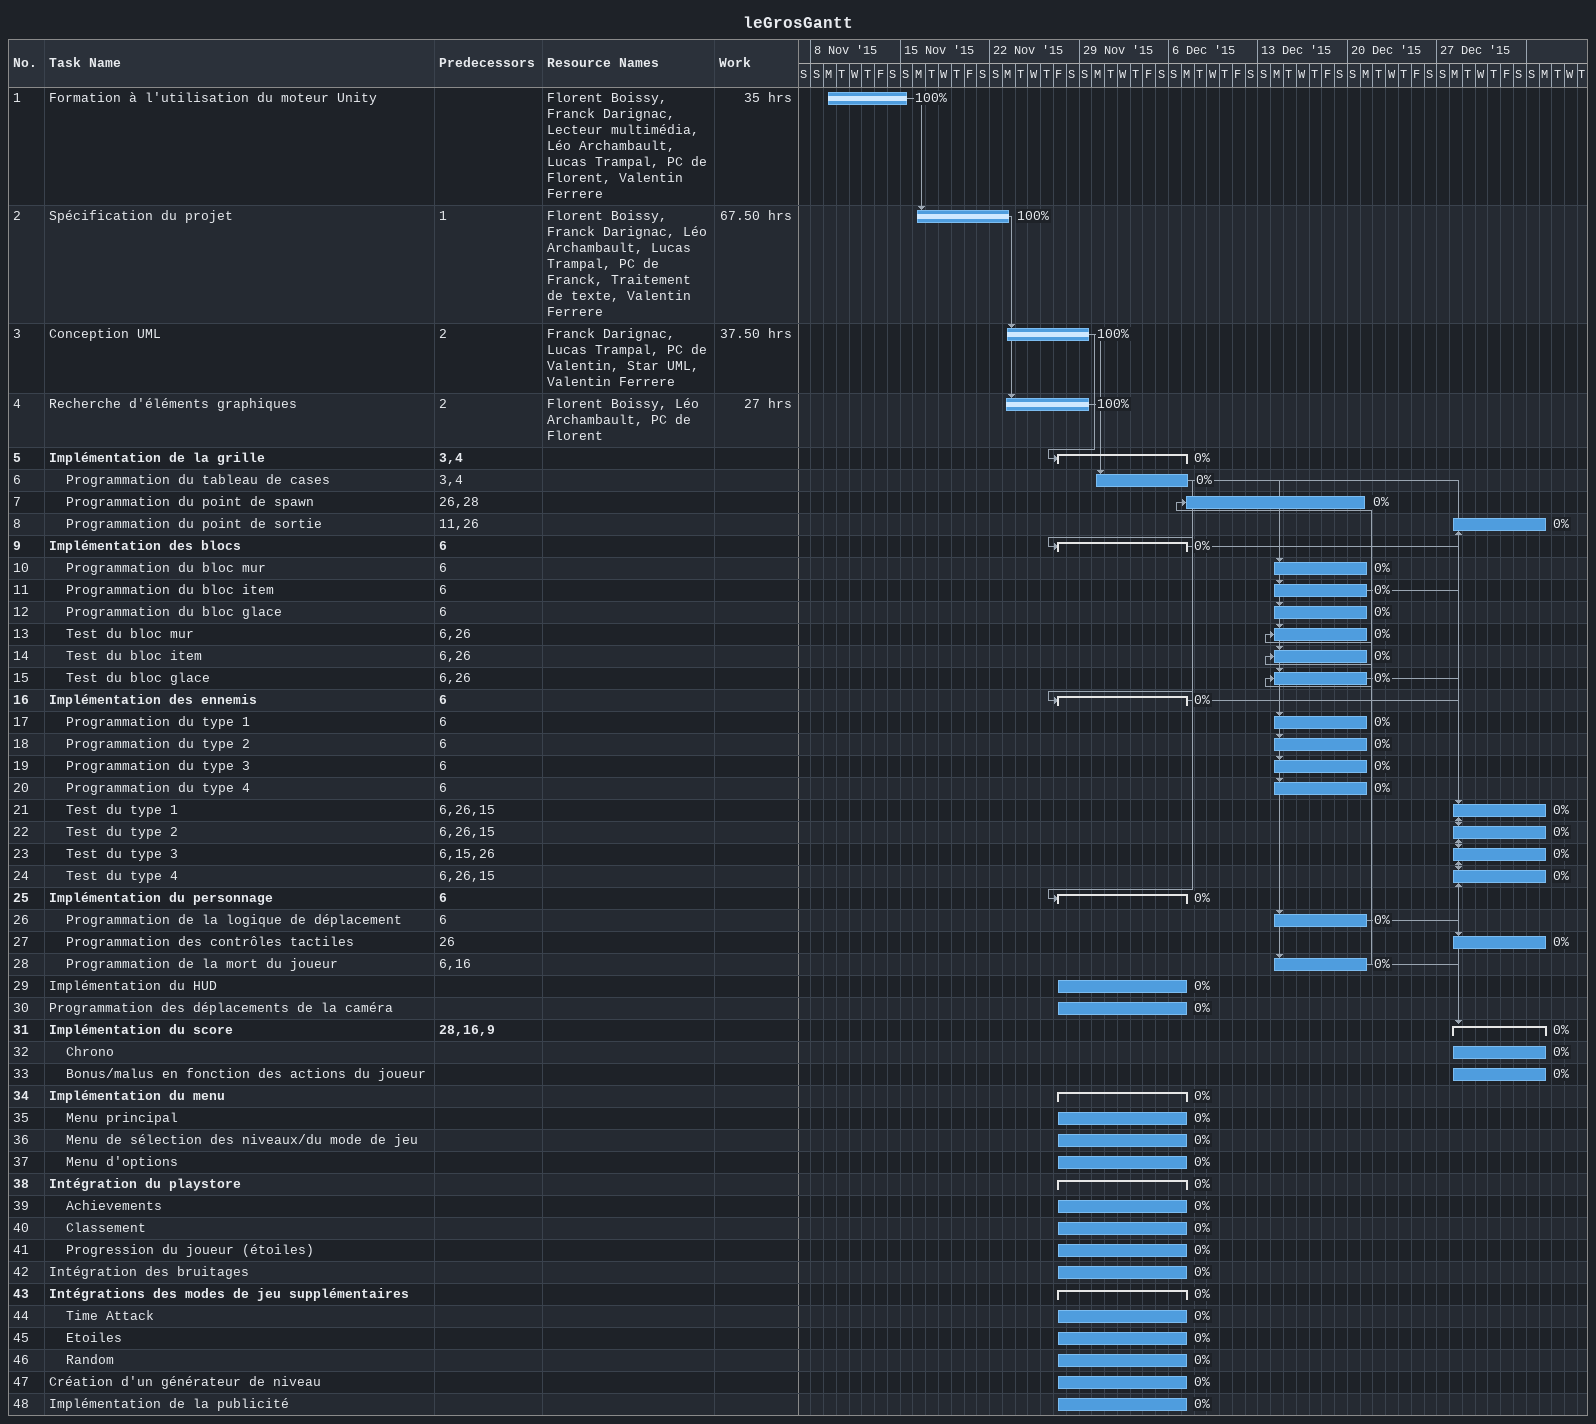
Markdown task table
leGrosGantt

| ID | Level | Task | Start | Finish | Predecessors | Resources | % complete | Work (h) |
|---|---|---|---|---|---|---|---|---|
| 1 | 1 | Formation à l'utilisation du moteur Unity | 2015-11-09 | 2015-11-15 |  | Florent Boissy, Franck Darignac, Lecteur multimédia, Léo Archambault, Lucas Trampal, PC de Florent, Valentin Ferrere | 100 | 35 |
| 2 | 1 | Spécification du projet | 2015-11-16 | 2015-11-23 | 1 | Florent Boissy, Franck Darignac, Léo Archambault, Lucas Trampal, PC de Franck, Traitement de texte, Valentin Ferrere | 100 | 67.50 |
| 3 | 1 | Conception UML | 2015-11-23 | 2015-11-29 | 2 | Franck Darignac, Lucas Trampal, PC de Valentin, Star UML, Valentin Ferrere | 100 | 37.50 |
| 4 | 1 | Recherche d'éléments graphiques | 2015-11-23 | 2015-11-29 | 2 | Florent Boissy, Léo Archambault, PC de Florent | 100 | 27 |
| 5 | 1 | **Implémentation de la grille** | 2015-11-27 | 2015-12-07 | 3, 4 |  | 0 |  |
| 6 | 2 | Programmation du tableau de cases | 2015-11-30 | 2015-12-07 | 3, 4 |  | 0 |  |
| 7 | 2 | Programmation du point de spawn | 2015-12-07 | 2015-12-21 | 26, 28 |  | 0 |  |
| 8 | 2 | Programmation du point de sortie | 2015-12-28 | 2016-01-04 | 11, 26 |  | 0 |  |
| 9 | 1 | **Implémentation des blocs** | 2015-11-27 | 2015-12-07 | 6 |  | 0 |  |
| 10 | 2 | Programmation du bloc mur | 2015-12-14 | 2015-12-21 | 6 |  | 0 |  |
| 11 | 2 | Programmation du bloc item | 2015-12-14 | 2015-12-21 | 6 |  | 0 |  |
| 12 | 2 | Programmation du bloc glace | 2015-12-14 | 2015-12-21 | 6 |  | 0 |  |
| 13 | 2 | Test du bloc mur | 2015-12-14 | 2015-12-21 | 6, 26 |  | 0 |  |
| 14 | 2 | Test du bloc item | 2015-12-14 | 2015-12-21 | 6, 26 |  | 0 |  |
| 15 | 2 | Test du bloc glace | 2015-12-14 | 2015-12-21 | 6, 26 |  | 0 |  |
| 16 | 1 | **Implémentation des ennemis** | 2015-11-27 | 2015-12-07 | 6 |  | 0 |  |
| 17 | 2 | Programmation du type 1 | 2015-12-14 | 2015-12-21 | 6 |  | 0 |  |
| 18 | 2 | Programmation du type 2 | 2015-12-14 | 2015-12-21 | 6 |  | 0 |  |
| 19 | 2 | Programmation du type 3 | 2015-12-14 | 2015-12-21 | 6 |  | 0 |  |
| 20 | 2 | Programmation du type 4 | 2015-12-14 | 2015-12-21 | 6 |  | 0 |  |
| 21 | 2 | Test du type 1 | 2015-12-28 | 2016-01-04 | 6, 26, 15 |  | 0 |  |
| 22 | 2 | Test du type 2 | 2015-12-28 | 2016-01-04 | 6, 26, 15 |  | 0 |  |
| 23 | 2 | Test du type 3 | 2015-12-28 | 2016-01-04 | 6, 15, 26 |  | 0 |  |
| 24 | 2 | Test du type 4 | 2015-12-28 | 2016-01-04 | 6, 26, 15 |  | 0 |  |
| 25 | 1 | **Implémentation du personnage** | 2015-11-27 | 2015-12-07 | 6 |  | 0 |  |
| 26 | 2 | Programmation de la logique de déplacement | 2015-12-14 | 2015-12-21 | 6 |  | 0 |  |
| 27 | 2 | Programmation des contrôles tactiles | 2015-12-28 | 2016-01-04 | 26 |  | 0 |  |
| 28 | 2 | Programmation de la mort du joueur | 2015-12-14 | 2015-12-21 | 6, 16 |  | 0 |  |
| 29 | 1 | Implémentation du HUD | 2015-11-27 | 2015-12-07 |  |  | 0 |  |
| 30 | 1 | Programmation des déplacements de la caméra | 2015-11-27 | 2015-12-07 |  |  | 0 |  |
| 31 | 1 | **Implémentation du score** | 2015-12-28 | 2016-01-04 | 28, 16, 9 |  | 0 |  |
| 32 | 2 | Chrono | 2015-12-28 | 2016-01-04 |  |  | 0 |  |
| 33 | 2 | Bonus/malus en fonction des actions du joueur | 2015-12-28 | 2016-01-04 |  |  | 0 |  |
| 34 | 1 | **Implémentation du menu** | 2015-11-27 | 2015-12-07 |  |  | 0 |  |
| 35 | 2 | Menu principal | 2015-11-27 | 2015-12-07 |  |  | 0 |  |
| 36 | 2 | Menu de sélection des niveaux/du mode de jeu | 2015-11-27 | 2015-12-07 |  |  | 0 |  |
| 37 | 2 | Menu d'options | 2015-11-27 | 2015-12-07 |  |  | 0 |  |
| 38 | 1 | **Intégration du playstore** | 2015-11-27 | 2015-12-07 |  |  | 0 |  |
| 39 | 2 | Achievements | 2015-11-27 | 2015-12-07 |  |  | 0 |  |
| 40 | 2 | Classement | 2015-11-27 | 2015-12-07 |  |  | 0 |  |
| 41 | 2 | Progression du joueur (étoiles) | 2015-11-27 | 2015-12-07 |  |  | 0 |  |
| 42 | 1 | Intégration des bruitages | 2015-11-27 | 2015-12-07 |  |  | 0 |  |
| 43 | 1 | **Intégrations des modes de jeu supplémentaires** | 2015-11-27 | 2015-12-07 |  |  | 0 |  |
| 44 | 2 | Time Attack | 2015-11-27 | 2015-12-07 |  |  | 0 |  |
| 45 | 2 | Etoiles | 2015-11-27 | 2015-12-07 |  |  | 0 |  |
| 46 | 2 | Random | 2015-11-27 | 2015-12-07 |  |  | 0 |  |
| 47 | 1 | Création d'un générateur de niveau | 2015-11-27 | 2015-12-07 |  |  | 0 |  |
| 48 | 1 | Implémentation de la publicité | 2015-11-27 | 2015-12-07 |  |  | 0 |  |
